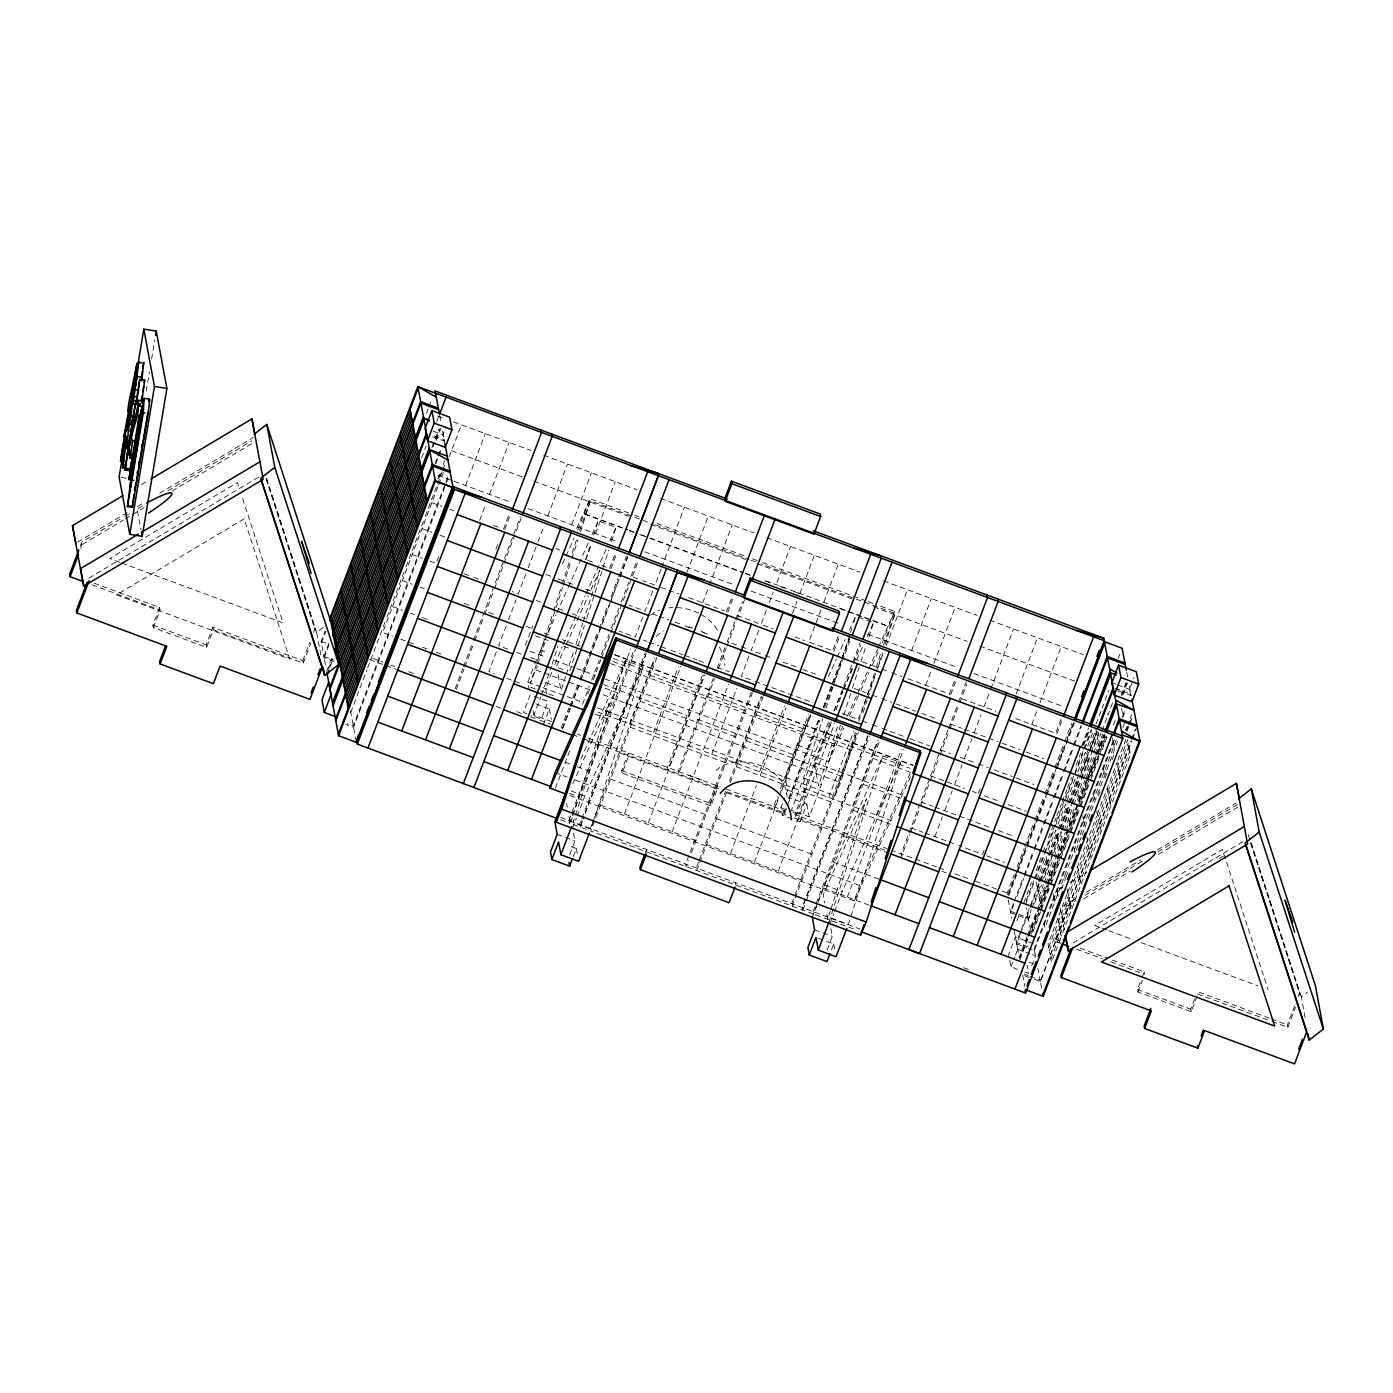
<?xml version="1.0" encoding="UTF-8"?>
<svg xmlns="http://www.w3.org/2000/svg" width="1393" height="1393" viewBox="0 0 1393 1393"><rect width="100%" height="100%" fill="white"/><g stroke="black" fill="none" stroke-linecap="round" stroke-linejoin="round"><path stroke-width="0.75" stroke-dasharray="5 3.75" d="M146.23 391.137L149.451 371.861M151.593 358.994L154.815 339.718M544.332 639.7L530.402 683.023L537.367 665.837M545.011 637.646L552.969 612.885M553.63 610.831L561.588 586.087M562.25 584.015L569.563 561.327M572.21 553.073L576.859 538.638M579.505 530.385L590.458 500.836L653.404 524.116M538.046 663.764L545.342 641.076M547.989 632.84L562.598 587.463M563.26 585.391L571.217 560.648M571.879 558.576L577.851 540.014M580.515 531.76L590.458 500.836M541.581 694.881L551.436 666.411M552.098 664.357L558.036 645.899M585.739 559.794L591.015 543.409M593.662 535.208L598.276 520.843L616.037 527.425L611.405 541.773M565.645 676.389L561.048 690.667L558.018 674.404M566.289 674.351L573.516 651.907M576.145 643.74L582.709 623.35M583.354 621.313L599.774 570.294L589.169 593.784M569.859 670.921L584.364 625.823M587.01 617.621L608.776 549.974M840.519 725.178L821.382 784.625L809.176 816.838L791.416 810.273L803.622 778.06L822.758 718.596M826.049 708.358L833.972 683.754M834.633 681.699L849.8 634.546M850.461 632.492L853.108 624.308M853.752 622.253L855.737 616.106L849.556 629.793M837.541 726.763L818.509 785.931L813.965 761.483L831.638 722.323M843.81 714.922L851.732 690.319M852.394 688.264L860.299 663.677M860.961 661.623L866.237 645.22M868.884 637.019L873.498 622.671L857.705 616.838M597.405 707.801L834.964 795.699L855.546 731.76M858.854 721.435L866.829 696.692M867.491 694.619L875.448 669.876M876.11 667.822L880.759 653.369M883.406 645.133L895.037 613.495L761.031 563.921M834.964 795.699L840.606 782.622L856.538 733.136M863.172 712.502L867.16 700.122M867.822 698.067L875.779 673.324M876.441 671.252L882.413 652.69M885.077 644.437L895.037 613.495M572.244 817.656L570.259 823.785L568.762 815.567M572.889 815.619L609.089 703.378L571.078 787.48M625.387 660.508L573.132 822.497L590.893 829.079L643.131 667.09L625.387 660.508L579.453 762.093M830.298 911.039L827.668 919.206L826.153 910.987M830.959 909.002L866.498 798.798L823.176 894.637L824.656 902.803M829.009 921.94L882.779 755.929L900.522 762.511L850.27 918.353M849.608 920.407L848.285 924.499L830.541 917.917M525.387 645.151L532.857 625.596M577.729 530.106L590.075 498.729L632.718 514.505M605.311 679.087L828.661 761.71L833.85 746.195L842.782 726.362M882.291 642.782L894.637 611.405L878.391 605.398M570.137 795.595L854.309 900.94L859.516 885.426L910.534 772.558M80.359 545.969L81.891 541.947L122.984 517.5M80.829 548.476L81.891 541.947M213.321 629.74L303.274 663.085L302.803 660.578L212.85 627.233L213.321 629.74L206.617 647.362L153.369 627.634L152.899 625.126L159.603 607.505L93.644 583.04M153.369 627.634L160.056 609.995L159.603 607.505M206.617 647.362L206.164 644.872L212.85 627.233M302.803 660.578L309.681 642.469M313.512 632.405L315.044 628.382L266.394 478.652M303.274 663.085L310.918 642.957M334.007 661.518L324.169 657.862L321.104 641.407L324.952 631.29M321.383 642.904L325.945 630.925M325.405 664.618L323.89 656.382L329.253 642.225M324.169 657.879L329.462 643.897M326.659 671.356L332.718 655.372M328.487 668.814L332.318 658.68M330.263 666.359L333.293 658.367M426.502 413.146L428.034 409.107M428.8 407.087L431.865 398.99M421.644 457.897L426.188 445.917M436.81 421.591L439.108 415.532M431.9 447.414L438.795 429.218M432.944 446.892L439.857 428.713M436.305 440.31L440.902 428.173M444.872 445.238L442.939 434.79L445.917 426.972M434.964 463.904L437.263 457.827M438.029 455.807L440.327 449.747M436.009 463.381L438.307 457.304M439.074 455.285L441.372 449.225M437.733 478.879L440.031 472.802M443.113 464.722L444.646 460.683M438.778 478.356L441.093 472.279M350.775 712.38L353.073 706.321M353.839 704.283L366.899 669.911M367.665 667.891L386.087 619.363M386.854 617.343L405.293 568.814M406.059 566.794L424.482 518.266M425.248 516.246L436.758 485.913M437.524 483.893L442.138 471.757M442.904 469.737L445.969 461.658M437.942 486.697L382.709 632.509L392.652 636.183M438.708 484.694L443.253 472.715M449.295 456.73L461.414 424.778M447.71 477.155L353.265 725.857L347.362 723.663M447.989 478.652L353.543 727.355L345.673 724.43M436.845 561.431L439.126 555.441M465.61 485.53L485.286 433.606M479.645 520.338L485.704 504.353M489.483 494.358L509.159 442.434M495.838 549.451L498.137 543.392M503.5 529.236L509.629 513.059M504.719 529.706L510.848 513.529M455.093 688.891L462.755 668.657M463.521 666.638L472.732 642.365M473.498 640.345L520.233 516.977M456.329 689.361L463.991 669.145M464.757 667.108L473.951 642.852M474.717 640.815L483.911 616.559M484.677 614.539L493.871 590.266M494.637 588.246L521.47 517.447M496.378 651.767L488.821 671.739L494.776 673.951M506.216 625.805L498.659 645.777L508.602 649.451M508.497 619.798L516.054 599.826M525.892 573.864L518.335 593.836L512.363 591.625M528.173 567.874L536.497 545.899M538.011 541.912L544.054 525.927M547.849 515.95L567.526 464.008M571.722 524.761L591.398 472.836M529.41 690.597L527.843 682.135L533.954 666.028M534.72 664.008L555.929 614.713M530.193 694.828L523.507 712.45L529.427 714.644M585.756 559.568L591.816 543.583M595.595 533.589L615.271 481.665M551.698 721.591L533.954 715.027L540.815 696.9M551.698 672.593L545.603 688.699L547.17 697.162M554.762 664.548L562.215 646.718M543.409 724.569L549.347 708.898L535.539 703.796M609.629 568.379L615.689 552.412M610.831 568.936L616.96 552.76M561.205 728.121L568.866 707.905M569.824 705.938L578.826 681.612M579.784 679.645L588.038 657.339M588.978 655.389L597.997 631.046M598.938 629.096L607.957 604.754M611.196 596.744L617.917 578.461M618.858 576.51L626.345 556.207M562.441 728.609L570.103 708.375M570.869 706.355L580.063 682.082M580.829 680.063L609.176 605.224M609.942 603.204L619.154 578.931L581.003 680.132M619.92 576.911L627.581 556.678M562.615 728.661L570.277 708.445M571.043 706.425L580.237 682.152M620.094 576.981L627.755 556.765M582.587 704.161L589.396 686.174M591.677 680.184L599.234 660.212M601.515 654.222L609.072 634.25M611.353 628.26L618.91 608.288M621.191 602.281L628.748 582.309M631.029 576.319L637.089 560.352M587.794 694.167L590.092 688.107M593.157 680.01L600.818 659.777M601.584 657.757L638.36 560.683M605.711 714.975L630.681 649.068M642.8 617.099L635.225 637.089L619.31 631.203M652.638 591.137L645.063 611.109L629.148 605.224M660.961 569.162L654.902 585.147L642.957 580.742M661.71 567.177L684.416 507.244M629.584 723.803L654.553 657.896M687.097 572.001L708.288 516.072M622.166 773.098L621.713 770.59L628.382 752.969L628.852 755.476L622.166 773.098L710.97 805.92L717.639 788.299L717.169 785.791L710.5 803.413L710.97 805.92M653.456 732.631L678.426 666.725M702.647 602.803L708.706 586.819M709.455 584.834L732.161 524.9M702.316 675.553L667.491 767.421L667.961 769.929L703.97 674.874M726.502 611.701L732.631 595.525M727.738 612.171L733.101 598.015M713.355 678.321L678.112 771.356L678.565 773.846L714.592 678.791M717.186 668.205L725.022 647.519M734.86 621.539L727.303 641.511L739.23 645.934M735.574 619.676L742.469 601.463M718.422 668.692L726.084 648.459M726.85 646.439L736.044 622.166M736.81 620.146L744.471 599.913M711.823 754.205L736.793 688.299M748.912 656.329L741.337 676.319L753.282 680.724M758.75 630.367L751.175 650.339L763.12 654.762M766.307 610.395L761.013 624.377L772.958 628.8M769.336 602.403L773.115 592.425M776.911 582.431L790.528 546.474M735.696 763.033L760.665 697.127M792.46 613.233L797.005 601.254M800.017 593.261L814.4 555.302M759.568 771.861L784.538 705.955M820.877 610.082L808.758 642.034L832.631 650.862L838.69 634.877M823.89 602.089L838.273 564.13M725.857 788.995L773.603 806.651L777.398 796.674M780.411 788.682L808.428 714.783M810.761 715.828L797.527 745.168L785.304 777.381L787.672 790.075L785.443 795.943M774.073 809.159L778.67 797.022M779.436 795.003L809.316 716.124M833.832 651.402L839.195 637.245M792.234 818.858L782.378 815.218L780.985 807.696L784.694 797.91M782.378 815.218L785.339 807.383M788.821 798.45L819.467 717.552M823.298 707.435L840.919 660.926M841.685 658.906L849.347 638.673M788.995 798.52L819.641 717.621M823.472 707.522L849.521 638.76M727.338 791.886L784.677 813.094L787.149 807.087M787.741 804.997L819.937 720.059M824.534 707.923L832.196 687.689M833.136 685.756L849.817 641.18M828.504 722.41L815.271 751.732L803.064 783.946L805.415 796.639L798.729 814.261L800.139 821.783L794.219 819.589M829.81 722.706L795.003 814.592L886.975 848.581M834.355 710.726L860.09 642.817M831.482 722.027L795.473 817.082L884.868 850.13M836.079 709.89L842.974 691.694M843.74 689.674L852.934 665.401M853.7 663.381L860.595 645.185M800.139 821.783L806.808 804.144L789.065 797.58L789.848 801.811M828.713 797.458L853.683 731.534M875.64 673.62L858.227 719.554L842.312 713.669M877.903 667.613L883.197 653.63M886.227 645.655L907.418 589.727M852.586 806.268L877.573 740.362M911.614 650.479L931.29 598.555M876.458 815.097L901.445 749.19M925.649 685.269L930.959 671.287M933.989 663.294L955.18 607.383M949.504 694.167L955.581 678.13M950.74 694.654L956.869 678.461M948.041 729.984L901.114 853.822L901.584 856.312L910.012 834.076M948.616 728.435L957.879 704.022M958.576 702.142L966.254 681.908M910.778 832.056L919.972 807.783M920.738 805.763L939.126 757.217M939.892 755.198L949.086 730.925M949.852 728.905L959.046 704.632M959.812 702.612L966.707 684.416M934.825 836.688L942.399 816.698M944.663 810.709L952.237 790.736M954.501 784.747L962.075 764.774M964.339 758.785L971.914 738.812M974.177 732.822L980.985 714.835M984.015 706.843L990.075 690.876M990.823 688.873L1013.529 628.957M978.374 793.575L980.655 787.585M1016.211 693.714L1037.402 637.785M984.085 850.339L982.57 854.327L958.697 845.499M1031.76 724.499L1037.071 710.517M1040.101 702.525L1061.274 646.613M1060.944 719.345L1055.65 733.327L1013.86 717.883M1056.852 733.885L1062.215 719.728M1035.278 822.741L1007.679 895.56L1007.226 893.052L1014.121 874.856M1017.186 866.759L1024.081 848.563M1024.848 846.544L1034.041 822.27M1034.807 820.251L1044.001 795.978M1044.767 793.958L1053.961 769.685M1054.727 767.665L1063.921 743.392M1064.687 741.372L1071.583 723.176M1036.044 820.721L1045.238 796.448M1046.004 794.428L1055.197 770.155M1055.964 768.135L1064.391 745.899M1067.456 737.802L1073.585 721.626M1008.358 894.445L1016.037 874.229M1016.803 872.21L1026.032 847.937M1026.798 845.917L1065.21 744.82M1065.976 742.8L1073.655 722.567M1008.636 895.925L1046.282 796.848M1047.048 794.828L1056.26 770.555M1057.043 768.536L1074.699 722.027M1013.495 903.186L1010.43 911.266L1028.138 917.83L1030.994 932.614L1038.569 912.641M1014.261 901.167L1023.489 876.894M1024.255 874.874L1033.467 850.601M1034.25 848.581L1042.695 826.345M1043.461 824.325L1052.673 800.052M1053.456 798.032L1062.667 773.759M1063.434 771.739L1072.662 747.466M1073.428 745.447L1081.107 725.231M1013.791 904.666L1010.709 912.746L1016.611 914.94M1016.855 896.57L1023.768 878.374M1024.534 876.354L1033.763 852.081M1034.529 850.061L1043.74 825.788M1044.506 823.768L1053.735 799.512M1054.501 797.492L1063.712 773.219M1064.496 771.2L1073.707 746.927M1074.473 744.907L1081.386 726.711M1081.647 746.091L1088.56 727.895M1082.692 745.586L1088.838 729.375M1016.907 920.965L1019.223 914.905M1023.82 902.768L1031.516 882.553M1036.113 870.416L1042.26 854.24M1043.026 852.22L1045.342 846.143M1048.407 838.064L1056.086 817.83M1056.852 815.81L1061.466 803.691M1062.232 801.654L1066.846 789.535M1067.613 787.515L1071.461 777.398M1076.058 765.262L1080.672 753.125M1083.754 745.046L1089.901 728.87M1026.066 901.01L1033.745 880.794M1034.529 878.774L1082.918 751.384M1083.684 749.364L1091.363 729.131M1118.248 658.367L1119.798 654.327M1025.579 904.527L1034.686 880.55M1035.452 878.565L1044.558 854.588M1045.307 852.603L1054.414 828.626M1055.18 826.641L1064.287 802.664M1065.036 800.679L1074.142 776.702M1074.908 774.717L1083.998 750.74M1084.764 748.755L1091.59 730.768M1033.101 943.514L1015.358 936.914L1008.654 954.553L1011.039 966.916L1022.862 971.321M1036.845 879.888L1045.951 855.929L1047.867 865.906M1048.233 849.939L1055.807 829.967L1057.74 839.944M1058.088 823.977L1065.68 804.005L1067.595 813.982M1067.195 800L1075.535 778.043L1077.468 788.02M1077.816 772.053L1085.408 752.081L1087.324 762.058M1087.672 746.091L1092.983 732.109M1096.03 724.116L1103.604 704.144M1105.137 700.157L1108.915 690.162M1038.238 881.212L1046.596 859.255M1048.111 855.25L1056.451 833.293M1057.966 829.288L1066.324 807.331M1067.839 803.326L1095.142 731.429M1038.673 883.737L1016.402 942.365L1028.208 946.752M1039.439 881.699L1048.668 857.444M1049.434 855.424L1058.645 831.151M1059.411 829.131L1068.64 804.858M1069.406 802.838L1077.851 780.602M1080.933 772.506L1088.612 752.29M1089.378 750.27L1096.291 732.074M1037.367 888.542L1049.504 856.591M1050.27 854.588L1059.376 830.628M1060.125 828.626L1069.232 804.666M1069.998 802.664L1078.339 780.689M1081.368 772.715L1088.194 754.727M1091.241 746.752L1096.552 732.77M1019.763 935.765L1016.681 943.845L1026.519 947.501M1020.529 933.745L1029.74 909.472M1030.507 907.452L1039.735 883.179M1040.501 881.16L1049.713 856.904M1050.479 854.884L1059.707 830.611M1060.473 828.591L1069.685 804.318M1070.451 802.298L1078.913 780.063M1079.679 778.043L1088.891 753.77M1089.657 751.75L1097.353 731.534M1018.579 915.671L1028.434 919.31L1031.22 909.751M1031.934 907.853L1041.198 883.458M1041.807 881.891L1060.77 831.952M1061.536 829.967L1071.165 804.597M1071.391 804.005L1080.498 780.028M1081.142 778.304L1090.371 754.048M1091.119 752.081L1098.711 732.109M1028.434 919.31L1031.499 911.231M1034.494 903.326L1041.494 884.938M1044.367 877.364L1061.814 831.429M1062.232 830.35L1071.67 805.467M1072.21 804.057L1099.112 733.275M1011.039 966.916L1014.748 957.13M1015.497 955.18L1017.726 949.295L1015.358 936.914M1038.934 896.674L1043.479 884.694M1044.245 882.692L1053.352 858.732M1054.101 856.73L1063.207 832.77M1063.973 830.768L1073.08 806.808M1073.829 804.806L1082.936 780.846M1083.702 778.844L1092.809 754.884M1093.557 752.882L1101.149 732.91M1101.898 730.925L1107.209 716.942M1112.519 702.96L1107.975 714.94L1107.331 711.614M1039.578 900L1065.366 832.109M1066.133 830.106L1074.473 808.132M1077.503 800.157L1085.095 780.184M1085.861 778.182L1094.201 756.207M1094.95 754.222L1102.542 734.25M1026.92 936.949L1019.241 957.165L1013.843 929.061M1027.686 934.929L1036.914 910.656M1037.681 908.636L1046.126 886.401M1046.892 884.363L1056.12 860.108M1056.887 858.088L1086.07 781.229M1086.836 779.209L1103.744 734.72M1040.205 903.326L1047.048 885.356M1047.797 883.354L1096.361 755.546M1097.109 753.543L1103.935 735.574M1019.519 958.68L1027.198 938.429M1027.982 936.427L1047.188 885.844M1047.954 883.859L1086.366 782.709M1087.132 780.742L1096.343 756.434M1097.109 754.449L1104.806 734.181M1019.815 960.16L1028.26 937.907M1029.027 935.887L1057.461 861.083M1058.227 859.046L1067.438 834.79M1068.205 832.77L1077.433 808.497M1078.199 806.477L1087.411 782.222M1088.177 780.184L1097.405 755.929M1098.172 753.909L1105.084 735.713M1048.441 886.679L1040.85 906.651L1038.29 893.348M1058.297 860.717L1050.722 880.689L1048.163 867.386M1068.17 834.755L1060.578 854.727L1058.018 841.424M1078.025 808.793L1070.433 828.765L1067.874 815.462M1088.647 780.846L1080.306 802.803L1077.747 789.5M1098.52 754.884L1090.162 776.841L1087.602 763.538M1105.345 736.914L1100.035 750.879L1097.475 737.576M1121.208 695.124L1126.328 681.682M1031.273 934.146L1068.919 835.034M1069.685 833.031L1078.896 808.741M1079.662 806.756L1088.125 784.468M1091.189 776.423L1098.868 756.155M1099.634 754.17L1106.564 735.939M1121.922 695.542L1126.537 683.354M1033.066 931.638L1040.658 911.666M1041.424 909.664L1049.765 887.689M1051.28 883.702L1060.386 859.742M1061.135 857.74L1069.493 835.765M1071.008 831.778L1079.349 809.803M1080.864 805.816L1089.222 783.841M1090.736 779.854L1099.077 757.879M1102.107 749.904L1107.418 735.922M1123.246 694.289L1127.616 682.762M1113.373 725.265L1116.402 717.273M1130.803 695.56L1129.601 689.361L1134.076 677.607M1113.233 740.658L1034.111 948.946L1035.034 953.752M1122.462 716.402L1125.074 709.525M1114.296 740.118L1034.407 950.409L1028.487 948.233M1122.741 717.865L1125.805 709.786M1116.211 740.049L1044.907 927.79L1044.262 924.447M1031.76 965.68L1035.487 955.877L1031.534 954.414M1061.466 889.169L1065.262 879.192L1063.991 872.523M1066.028 877.19L1069.058 869.197M1081.194 837.245L1075.135 853.23L1073.846 846.561M1081.961 835.243L1117.621 741.389M1122.932 727.407L1124.447 723.42M1098.189 796.169L1100.487 790.092M1105.102 777.973L1107.418 771.896M1112.014 759.76L1114.33 753.7M1127.181 726.223L1125.718 730.071L1125.091 726.746M1130.106 718.544L1131.569 714.696M1126.345 730.681L1127.895 726.606M1128.661 724.621L1131.725 716.49M1127.024 731.151L1132.126 717.708M1066.986 894.167L1048.024 944.106L1049.939 954.083M1067.752 892.182L1096.587 816.281M1097.336 814.296L1117.064 762.371L1118.979 772.349M1117.83 760.369L1126.937 736.409M1048.668 947.432L1127.564 739.735L1128.852 746.387M1049.312 950.757L1128.208 743.061M1060.665 943.322L1054.675 941.093L1066.881 908.88L1066.429 906.355L1075.762 900.801M1034.459 979.331L1040.362 981.525L1130.733 741.442M1131.499 739.404L1135.417 729.096M1041.651 988.177L1040.362 981.525L1131.778 740.884M1132.544 738.865L1136.427 728.661M1050.862 958.889L1129.775 751.193M1060.613 938.255L1051.506 962.215L1050.235 955.563M1197.162 996.047L1191.224 1011.718L1137.959 992.008L1137.506 989.483L1141.215 979.697M1141.947 977.747L1144.175 971.861L1110.186 959.289M1137.959 992.008L1142.417 980.254M1191.224 1011.718L1190.771 1009.194L1195.96 995.49M1271.879 1021.452L1287.881 1027.372L1287.428 1024.865L1295.055 1004.719M1298.102 996.674L1299.634 992.652L1250.897 842.974M1287.881 1027.372L1295.525 1007.243M555.389 788.246L569.876 750.322M568.866 820.581L634.442 648.842M560.508 819.78L569.337 823.071L571.618 817.099M572.384 815.097L635.626 649.451M572.61 828.226L576.423 818.161M577.19 816.159L584.851 796.03L643.131 667.09M581.194 820.564L579.471 824.534L580.115 827.076L588.96 830.367M581.786 818.475L645.238 652.829M569.737 854.693L574.943 840.989L573.376 832.474M582.257 820.947L579.941 827.024L569.337 823.071M646.282 653.247L583.023 818.927L645.708 655.319M580.115 827.076L582.431 821.017M573.341 856.364L576.319 848.529L568.431 845.603M590.249 828.556L591.799 824.499M592.565 822.479L655.058 658.802M657.008 657.409L590.719 831.029L766.307 896.465M624.482 813.965L680.864 666.289M648.337 822.863L704.719 675.187M672.192 831.743L728.574 684.067M751.245 692.338L685.669 864.095L686.14 866.585L688.438 860.526M691.468 852.603L752.481 692.809M698.572 861.988L696.256 868.048L696.726 870.538L699.042 864.478M699.356 859.969L725.579 791.259M729.444 781.16L761.832 696.291M699.826 862.459L726.815 791.729M730.263 782.727L763.016 696.918M730.489 853.474L756.399 785.635M760.212 775.64L786.105 707.801M754.344 862.371L778.722 798.502M781.769 790.528L810.726 714.696M778.199 871.252L834.581 723.576M791.677 903.604L856.469 733.867M792.129 906.094L858.419 732.474M867.839 735.8L802.264 907.54L802.734 910.029L783.301 902.786M868.031 735.852L802.455 907.609L802.925 910.099L813.529 914.034L879.819 740.414M802.734 910.029L806.007 902.02M806.599 899.93L869.267 736.322M813.059 911.562L815.375 905.502M816.141 903.482L878.635 739.805M812.258 917.082L824.499 884.868L882.779 755.929M830.002 923.646L833.832 913.582M834.599 911.579L842.243 891.45L900.522 762.511M827.129 950.113L832.335 936.409L830.785 927.912M847.292 896.988L903.674 749.295M831.482 949.834L833.711 943.949L825.823 941.024M645.133 853.474L646.631 849.556L647.101 852.046M576.667 528.469L590.075 498.729M562.528 563.799L565.21 557.862M566.115 555.877L574.16 538.029M556.817 612.763L567.404 589.291M568.274 587.341L588.577 542.365M592.095 534.546L598.276 520.843M563.103 644.75L585.164 595.873M586.035 593.906L606.321 548.929M609.855 541.111L616.037 527.425M556.504 666.237L565.332 646.648M566.22 644.698L588.299 595.751M828.4 676.719L836.34 659.115M837.21 657.165L845.151 639.561M833.798 710.674L842.626 691.12M843.496 689.152L853.212 667.647M856.73 659.829L863.799 644.175M867.317 636.357L873.498 622.671M847.257 716.455L867.822 670.869M868.71 668.884L877.66 649.068M878.548 647.083L894.637 611.405M828.661 761.71L843.862 728.017M849.225 716.124L859.951 692.338M860.839 690.353L868.884 672.506M872.471 664.583L878.722 650.705M854.309 900.94L910.709 776.197M320.86 655.006L316.681 632.509L324.534 626.362M1305.084 1017.499L1301.323 996.953L1307.609 992.025M141.633 484.52L147.24 481.177M77.625 542.086L129.967 510.935M137.437 506.495L144.924 502.037M159.864 493.139L253.334 437.524M124.848 516.385L130.454 513.042M137.924 508.602L145.394 504.162M167.804 490.824L251.854 440.797M82.344 544.454L123.437 519.989M125.318 518.893L130.907 515.549M132.788 514.435L143.984 507.766M172.001 491.102L254.188 442.19M258.593 477.102L88.63 578.252L89.082 580.759M1058.158 896.448L1057.043 890.284L1062.65 886.941M1070.12 882.483L1086.94 872.471M1075.274 898.885L1060.334 907.783L1064.931 933.432M1086.488 892.199L1140.675 859.916M1157.496 849.887L1235.974 803.134M1085.095 895.246L1142.974 860.752M1157.914 851.854L1238.203 804.005M1066.881 908.88L1074.351 904.423M1083.684 898.868L1130.367 871.06M1158.367 854.362L1238.656 806.53M1073.098 942.852L1243.009 841.616M1219.188 858.593L1226.658 854.135M121.191 477.346L127.407 478.339M539.979 720.268L550.601 724.186M577.311 734.076L580.846 735.382M688.717 775.274L701.985 780.167M911.719 857.74L892.269 850.548M996.622 889.117L972.732 880.306M437.541 415.95L445.499 418.893M453.456 421.835L531.046 450.531M543.653 455.18L637.158 489.761M660.543 498.433L754.048 532.997M766.655 537.646L860.16 572.227M883.545 580.898L977.05 615.462M989.657 620.129L1083.162 654.693M433.066 431.133L442.939 434.79M1111.858 682.779L1115.793 684.242M1117.778 684.973L1129.601 689.361M434.32 435.992L444.175 439.631M1115.166 688.316L1130.907 694.149M1119.38 691.259L1131.186 695.629L1128.852 683.441M432.631 436.758L444.454 441.128L442.469 430.42M634.738 515.253L638.812 516.768M657.078 523.524L744.384 555.824M752.516 558.819L760.63 561.832M762.668 562.58L866.22 600.888M868.239 601.637L876.371 604.649M655.441 524.865L748.842 559.411M750.862 560.178L758.993 563.172M451.576 450.74L523.193 477.224M533.815 481.142L629.305 516.455M650.705 524.395L746.195 559.69M756.817 563.625L852.307 598.92M873.707 606.86L967.212 641.442M979.819 646.091L1075.326 681.403M584.816 513.895L627.459 529.671M629.497 530.42L633.554 531.917M641.668 534.929L647.762 537.176M649.8 537.924L743.2 572.488M745.22 573.237L751.315 575.483M765.523 580.742L871.113 619.798M873.15 620.547L889.378 626.571M584.886 514.243L627.529 530.019M629.549 530.768L637.681 533.78M639.7 534.529L647.832 537.541M649.869 538.29L743.253 572.836M745.29 573.585L751.384 575.849M765.593 581.107L771.687 583.354M779.801 586.366L785.896 588.612M794.027 591.625L800.104 593.871M840.728 608.898L871.182 620.164M873.202 620.912L889.448 626.92M437.75 475.239L511.37 502.455M527.947 508.584L617.482 541.685M644.837 551.82L734.372 584.921M750.949 591.05L840.484 624.151M867.856 634.303L957.374 667.404M973.968 673.533L1063.486 706.634M431.9 502.681L441.842 506.356M449.8 509.298L453.787 510.761M493.575 525.474L499.547 527.686M555.911 548.529L559.899 549.991M587.742 560.299L593.714 562.511M601.672 565.454L607.644 567.648M633.014 577.05L640.972 579.993M660.874 587.358L666.847 589.57M668.832 590.301L678.774 593.975M688.717 597.649L724.534 610.9M737.141 615.549L759.028 623.646M794.828 636.88L804.788 640.554M854.031 658.802L875.918 666.881M881.891 669.093L889.848 672.035M891.833 672.767L901.776 676.441M907.748 678.652L949.538 694.097M962.128 698.764L995.96 711.266M422.062 528.644L432.004 532.318M439.962 535.26L445.934 537.472M546.073 574.491L552.046 576.702M558.018 578.913L565.976 581.856M567.961 582.587L573.933 584.799M585.861 589.204L593.818 592.147M653.021 614.052L657.008 615.532M658.993 616.263L668.936 619.937M674.909 622.149L682.866 625.091M684.851 625.823L692.809 628.765M702.769 632.439L710.726 635.382M741.233 646.665L749.19 649.608M765.105 655.494L773.063 658.436M783.005 662.11L796.935 667.264M802.908 669.476L818.823 675.361M854.135 688.438L866.08 692.843M872.053 695.055L880.01 697.997M881.995 698.729L891.938 702.42M895.925 703.883L915.81 711.248M921.783 713.442L937.698 719.328M950.305 723.994L962.25 728.4M964.235 729.131L998.05 741.651M1002.037 743.113L1019.937 749.73M1025.91 751.941L1043.81 758.558M412.224 554.606L422.166 558.28M430.124 561.222L436.096 563.434M463.956 573.742L471.914 576.685M473.899 577.416L479.871 579.627M536.235 600.453L542.208 602.664M558.123 608.549L566.08 611.492M572.053 613.704L580.01 616.646M581.995 617.378L587.968 619.589M643.183 640.031L647.17 641.494M649.155 642.225L659.098 645.899M661.083 646.648L669.04 649.591M671.043 650.322L682.97 654.727M684.973 655.476L696.9 659.882M698.886 660.613L706.843 663.556M717.465 667.491L729.392 671.896M755.267 681.456L812.955 702.786M862.215 721.017L870.172 723.96M872.157 724.708L880.115 727.651M882.1 728.382L905.972 737.21M909.96 738.673L929.862 746.039M940.467 749.956L950.409 753.63M960.369 757.304L976.284 763.19M978.269 763.939L988.212 767.613M994.184 769.807L1012.084 776.441M1016.072 777.903L1033.972 784.52M614.696 654.571L913.094 765.192M614.766 654.936L913.164 765.558M402.385 580.568L412.328 584.259M420.286 587.202L424.273 588.664M464.061 603.378L472.018 606.321M488.595 612.45L494.567 614.661M526.397 626.432L530.385 627.895M544.297 633.049L550.27 635.26M562.215 639.666L566.185 641.128M568.187 641.877L580.115 646.282M613.442 658.628L697.005 689.535M707.627 693.453L803.117 728.748M824.517 736.688L910.064 768.327M930.628 775.918L964.444 788.421M972.401 791.363L976.389 792.843M984.346 795.786L1000.261 801.671M1008.219 804.614L1026.136 811.231M535.365 635.765L551.611 641.773M563.799 646.282L569.894 648.546M610.5 663.556L833.85 746.195M540.049 649.922L547.954 652.829M797.527 745.168L815.271 751.732M530.176 651.297L546.422 657.304M554.553 660.299L574.856 667.822M576.876 668.57L595.159 675.326M392.547 606.547L402.49 610.221M410.447 613.164L414.435 614.626M422.392 617.569L428.347 619.781M516.559 652.394L522.532 654.606M530.489 657.548L536.462 659.742M558.349 667.839L564.304 670.05M603.604 684.607L687.167 715.497M697.789 719.415L793.279 754.727M814.679 762.65L904.214 795.751M920.79 801.88L932.735 806.303M934.72 807.035L990.423 827.634M998.381 830.576L1014.296 836.462M536.044 669.963L588.839 689.483M603.047 694.741L840.606 782.622M546.16 682.796L561.954 688.647M803.622 778.06L821.382 784.625M527.843 682.135L540.554 686.766M542.591 687.533L583.197 702.542M400.609 639.126L406.582 641.337M408.567 642.069L414.539 644.28M422.497 647.223L428.469 649.434M436.427 652.359L442.399 654.571M506.721 678.356L522.636 684.242M530.594 687.184L536.566 689.396M540.554 690.858L556.469 696.744M597.754 712.032L677.329 741.459M687.95 745.377L783.441 780.689M804.841 788.63L894.376 821.731M910.952 827.86L922.897 832.265M924.882 832.997L946.77 841.093M948.755 841.825L956.712 844.767M986.557 855.807L1004.457 862.424M534.146 696.291L547.954 701.393L541.268 719.014L531.412 715.375M787.672 790.075L805.415 796.639M119.815 562.302L109.716 558.558L237.437 482.553L239.457 488.734M121.835 563.051L283.023 622.81L242.138 496.988M780.985 807.696L790.841 811.353M792.826 812.084L798.729 814.261M372.871 658.471L382.814 662.145M390.771 665.088L394.759 666.568M408.671 671.722L414.644 673.916M516.786 711.684L522.741 713.878M588.299 738.133L719.885 786.801M773.603 806.651L784.207 810.587L784.677 813.094M915.514 859.133L936.932 867.055M938.934 867.804L946.892 870.747M954.832 873.672L970.747 879.558M1001.915 891.085L1007.226 893.052M1106.791 929.932L1094.724 925.474L1222.41 849.399L1268.065 989.605M1108.793 930.681L1132.909 939.596M1140.954 942.573L1257.966 985.861M530.524 716.768L536.201 718.875M321.104 641.407L328.974 644.315M369.772 659.655L383.998 664.914M386.035 665.68L396.187 669.424M496.204 706.408L502.298 708.671M572.453 734.616L580.585 737.611M582.622 738.377L719.206 788.873M942.208 871.339L946.282 872.854M323.89 656.382L333.728 660.021M621.713 770.59L710.5 803.413M1060.212 940.797L1054.205 938.586L1054.675 941.093M1080.202 948.198L1108.201 958.558M1269.423 1018.196L1197.458 991.572L1197.91 994.097L1269.894 1020.721M1271.426 1018.945L1287.428 1024.865M1076.667 949.225L1102.664 958.854M1110.656 961.814L1142.643 973.637M92.095 584.816L160.056 609.995M555.041 772.54L567.212 777.068M575.326 780.08L859.516 885.426M1137.506 989.483L1190.771 1009.194M152.899 625.126L206.164 644.872M1017.726 949.295L1029.566 953.683M571.043 790.911L584.851 796.03M824.499 884.868L842.243 891.45M1029.357 962.302L1033.31 963.782M1024.848 972.053L1028.783 973.515L1027.198 965.262M1024.343 974.195L1028.278 975.657M1030.245 976.389L1040.083 980.045M1024.621 975.675L1032.492 978.6M557.183 834.407L574.943 840.989M814.592 929.827L832.335 936.409M817.935 938.098L823.855 940.292M612.868 661.501L628.765 667.421M650.165 675.361L745.568 710.918M756.155 714.87L851.576 750.427M872.958 758.367L910.726 772.453M604.945 688.177L618.858 693.366M640.258 701.306L735.661 736.862M746.265 740.815L841.668 776.371M863.051 784.311L902.803 799.129M595.037 714.121L608.95 719.31M630.35 727.25L725.753 762.807M736.357 766.759L831.76 802.316M853.143 810.256L892.896 825.074M587.132 740.797L599.06 745.255M620.442 753.195L715.845 788.751M726.449 792.704L786.07 814.922M794.027 817.883L821.853 828.26M843.235 836.2L888.96 853.247M565.297 762.302L575.239 766.011M577.224 766.742L589.152 771.2M610.534 779.14L705.938 814.696M716.542 818.649L811.945 854.205M833.345 862.145L881.038 879.923M569.302 793.435L579.244 797.127M600.627 805.084L696.03 840.641M706.634 844.593L802.037 880.15M823.437 888.09L869.145 905.137M560.752 817.552L859.742 928.957M963.712 967.7L969.807 969.981M768.292 897.196L781.543 902.124M824.116 918.004L855.267 929.584M815.288 914.696L822.358 917.343M1251.193 843.044L1301.323 996.953M1248.215 834.773L1250.217 840.919M1250.688 843.427L1300.104 995.159L1299.634 992.652M266.655 478.565L316.681 632.509M266.185 479.105L315.497 630.872L315.044 628.382M1028.138 917.83L1026.223 907.853M1126.693 672.122L1127.79 677.834M1117.83 688.978L1118.475 692.304M1121.609 708.619L1122.88 715.271M1129.131 747.867L1130.419 754.518L1061.379 936.253L1060.09 929.601M1112.38 737.907L1113.024 741.233M1113.303 742.713L1114.574 749.382M1119.275 773.829L1120.547 780.48M1095.908 729.444L1097.179 736.096M1103.448 768.675L1104.719 775.344M1107.209 788.334L1109.124 798.311M1109.403 799.791L1110.691 806.443M1093.575 794.637L1094.863 801.306M1096.709 810.952L1099.269 824.273M1099.547 825.753L1100.818 832.405M1082.796 815.793L1083.423 819.119M1083.719 820.599L1084.99 827.268M1086.836 836.914L1089.396 850.235M1089.674 851.715L1090.963 858.367M1077.607 866.22L1079.54 876.197M1079.819 877.677L1081.09 884.329M1067.108 888.838L1069.667 902.159M1069.963 903.639L1071.234 910.291M1053.195 893.679L1053.839 897.005M1054.118 898.485L1054.762 901.828M1057.896 918.144L1059.812 928.121M1036.096 881.891L1038.011 891.868M1034.285 949.695L1035.678 957.078M1008.236 899.861L1011.806 918.457M1022.654 974.961L1024.848 986.366M1040.362 981.525L1037.82 968.205M1057.043 890.284L1058.14 896.117M735.33 882.605L735.8 885.095M806.808 804.144L809.176 816.838M549.347 708.898L551.315 719.484M533.171 710.796L533.954 715.027M137.454 510.865L141.006 529.967M784.398 810.656L784.851 813.164M439.683 415.462L441.111 423.159M350.496 710.883L356.051 740.815M1144.175 971.861L1144.646 974.386M833.711 943.949L834.877 950.339M576.319 848.529L577.486 854.902M566.516 803.291L567.264 807.365M716.037 770.433A39.544 27.808 16.4 0 1 759.829 765.262A39.544 27.808 16.4 0 1 787.045 796.761M650.792 615.131A39.544 27.825 16.4 0 1 659.707 610.047M668.901 607.888A39.544 27.825 16.4 0 1 672.889 607.574M676.963 607.609A39.544 27.825 16.4 0 1 699.182 613.512M701.01 614.487A39.544 27.825 16.4 0 1 717.395 630.158M656.225 636.392A39.544 33.484 26.7 0 1 663.556 630.837M688.682 627.076A39.544 33.484 26.7 0 1 692.774 627.982M700.679 630.907A39.544 33.484 26.7 0 1 704.423 632.91M719.258 647.188A39.544 33.484 26.7 0 1 724.882 665.419M244.175 518.858L116.455 594.881L289.761 659.115L244.175 518.858"/><path stroke-width="1.5" d="M144.106 398.311L143.322 412.676L127.425 506.617L132.335 507.296L148.163 413.46L149.748 399.495L148.964 401.428L148.947 399.077L144.106 398.311L137.837 426.92L139.213 415.306L128.852 479.488L133.728 480.376M141.494 380.916L141.598 378.757M141.912 379.505L143.792 362.302L142.626 367.787M144.872 413.059L141.633 412.554L130.942 479.732L133.519 460.526L130.28 474.334L139.108 421.818C136.967 440.884 143.479 400.557 139.457 424.377M132.318 457.183L129.671 470.73L124.83 469.946L135.487 403.221L140.327 404.005L140.101 405.52M129.671 470.73L129.775 469.215L122.601 467.804L123.855 454.31L121.905 459.498L124.186 449.695L125.579 431.551L127.251 429.532L131.151 408.288L126.85 429.236L129.671 410.482L122.392 448.424A21.766 0.993 -80.9 0 0 120.686 460.212L120.564 461.362L123.785 461.884M122.601 467.804L127.094 437.872C128.139 467.804 126.084 414.766 132.474 422.915M131.621 455.058L128.382 454.536L129.915 442.991L124.83 469.946M129.619 419.781C131.586 421.922 130.959 408.201 132.753 403.204L132.962 404.301L138.934 361.536L131.708 401.027L135.069 385.426L133.502 394.411L128.922 412.816L137.054 363.103L130.228 396.274C129.566 395.473 125.353 426.049 130.124 402.821L123.698 437.489L125.579 429.671M127.425 506.617L130.768 480.637L130.28 487.811L142.887 411.736L143.2 403.709L139.283 423.368L141.146 409.873L139.7 417.012L128.887 479.592M132.335 507.296L132.683 504.179M133.972 494.567L132.979 502.176M134.494 490.353L134.999 486.14M143.026 391.015L143.636 386.488M137.472 474.003L137.907 470.834M135.922 440.745C123.785 446.056 141.546 413.738 137.803 405.885L142.661 406.669L142.713 407.644M135.487 403.221L126.937 456.051L137.803 405.885M138.482 467.108L139.352 461.501M141.633 412.554L137.228 436.497L138.812 429.166M146.84 418.3L147.728 412.52M139.753 379.436L136.322 400.4L136.793 402.002L139.753 379.436L144.733 380.063L141.633 402.786L141.337 401.219M144.21 382.692L144.593 380.219M137.28 404.771L138.499 401.48M146.526 420.233L142.817 442.991M124.256 439.074L120.564 461.362M129.775 418.318L130.82 412.102L127.668 429.932L129.253 422.392M141.407 377.451L142.417 371.234M138.691 464.914L139.283 461.275M121.992 459.864L119.119 476.998L129.775 534.337L142.19 536.34L166.881 388.473L156.242 331.134L143.827 329.131L138.099 363.434M136.671 372.001L137.385 367.717M155.528 335.417L156.242 331.134M135.713 485.565L138.186 470.764M138.534 468.657L142.486 444.994M129.775 534.337L154.466 386.47L143.827 329.131M128.382 454.536L130.228 450.165L130.228 458.367L132.683 440.223M137.228 473.063L137.628 471.078M148.494 401.184L148.947 399.077M140.049 405.259L140.327 404.005M141.268 399.878L142.225 395.908M141.442 445.76L141.72 444.506M142.26 407.975L142.661 406.669M556.068 822.218L610.639 653.056L616.281 640.014L920.773 752.899L866.22 922.044L860.561 935.103L556.068 822.218L561.727 809.176L616.281 640.014M860.561 935.103L863.886 924.795M871.2 902.089L875.866 887.654M885.182 858.767L891.172 840.205M899.147 815.445L905.137 796.883M913.129 772.122L915.114 765.941M566.063 794.08L549.835 788.072L555.041 772.54L615.898 637.907L920.39 750.775L915.845 764.357M615.898 637.907L610.709 653.421L549.835 788.072M78.826 549.991L69.65 574.16L70.12 576.667L82.1 581.107M70.12 576.667L78.53 554.518M87.097 582.274L76.389 610.465L76.859 612.972L166.812 646.317L160.108 663.939L213.373 683.684L220.059 666.063L310.012 699.408L322.253 667.195L261.588 480.55M76.859 612.972L89.082 580.759M165.593 645.76L159.638 661.431L160.108 663.939M329.549 619.171L417.848 386.645L1104.231 640.728L1074.351 719.606M329.723 620.93L418.126 388.142M331.865 620.303L410.726 412.641M332.492 623.681L411.353 416.002M333.119 627.042L411.962 419.38M333.101 632.109L420.616 401.619L438.325 408.184M332.509 635.904L420.895 403.117L438.603 409.681M311.074 692.878L313.373 686.836M317.952 674.752L320.251 668.71M334.651 635.278L413.495 427.616M335.26 638.656L414.121 430.977M335.887 642.016L414.748 434.355M334.999 649.382L423.385 416.594M335.382 650.618L423.681 418.092L429.218 421.243M329.096 684.451L327.233 674.351L328.748 670.346M335.574 652.377L423.96 419.589M337.715 651.75L416.559 444.088M338.325 655.128L417.186 447.449M431.882 410.587L425.178 428.226L427.494 440.745L434.198 423.124L431.882 410.587L449.626 417.169L451.941 429.706L445.255 447.327L429.479 441.477M338.952 658.489L417.813 450.827M450.287 472.575L432.561 466.028L335.835 720.773L329.723 687.829L426.45 433.066M330.002 689.326L426.728 434.564M340.484 666.725L419.328 459.063M324.29 712.45L330.977 694.828L328.661 682.309L321.975 699.93L324.29 712.45L336.131 716.838M341.111 670.103L419.955 462.424M439.875 413.495L446.004 397.318M341.72 673.463L420.582 465.802M332.492 702.803L429.236 448.041M332.788 704.318L429.514 449.539L447.24 456.103M333.066 705.798L429.793 451.036M343.549 683.214L422.392 475.535M344.175 686.575L423.019 478.913M344.785 689.953L423.646 482.274M346.317 698.189L425.178 490.51M346.944 701.55L425.788 493.888M347.571 704.928L426.415 497.249M338.342 734.25L435.069 479.505M444.872 443.409L453.056 487.585L356.329 742.312L338.603 735.748L435.347 481.003L417.848 386.645L436.288 397.127M358.349 734.755L356.329 742.312M366.794 712.502L369.093 706.443M371.409 700.383L373.707 694.306M378.321 682.187L452.777 486.053M512.38 509.49L541.511 432.631L541.041 430.124M523.002 513.408L552.116 436.549L551.645 434.059M618.492 548.72L647.623 471.861M629.114 552.638L658.227 475.779L657.757 473.289L630.541 465.541M629.288 552.725L658.401 475.866L657.931 473.376M639.892 556.643L669.006 479.801M724.708 498.816L731.395 481.177L820.181 514.017L820.634 516.507L813.965 534.146L725.178 501.323L731.847 483.684L731.395 481.177M735.4 591.955L764.513 515.097M752.133 579.697L775.117 519.014M841.511 631.186L870.625 554.327M852.29 635.191L881.229 558.245M862.894 639.108L892.025 562.267M957.635 676.441L987.515 597.58L987.045 595.072M969.006 678.339L998.119 601.497L997.667 598.99M1063.747 715.671L1093.627 636.793M1081.56 696.883L1083.858 690.806M1096.883 656.434L1099.181 650.357M1075.187 718.527L1104.388 641.685L1122.096 648.25L1126.328 670.225M1075.466 720.007L1104.666 643.166M1081.873 723.211L1107.226 656.469L1124.935 663.051M1082.918 722.671L1107.505 657.949L1125.231 664.531M1089.326 725.857L1110.064 671.269M1090.371 725.37L1110.36 672.749L1116.246 674.978M1091.433 724.83L1110.639 674.264M1118.544 665.158L1111.858 682.779L1114.243 695.159L1131.987 701.741L1138.69 684.12L1136.305 671.739L1118.544 665.158L1120.93 677.538L1114.243 695.159M1097.823 728.017L1113.199 687.585M1098.885 727.477L1113.477 689.065M1105.276 730.681L1116.037 702.368M1106.338 730.193L1116.315 703.848L1133.972 710.064M1106.617 731.656L1116.594 705.38M1113.791 732.84L1119.154 718.684L1136.88 725.265M1114.069 734.32L1119.45 720.164L1137.158 726.746M1027.024 985.704L1029.34 979.645M1033.937 967.508L1036.253 961.449M1042.399 945.255L1044.698 939.195M1049.312 927.059L1051.611 920.999M1056.225 908.863L1058.523 902.803M1071.583 868.414L1073.899 862.354M1078.495 850.218L1080.811 844.158M1043.688 992.843L1052.028 970.869M1052.795 968.866L1062.65 942.904M1063.416 940.919L1068.727 926.937M1070.242 922.932L1082.378 890.98M1083.145 888.995L1092.234 865.018M1093 863.033L1102.107 839.056M1102.856 837.071L1110.447 817.099M1111.962 813.094L1130.942 763.172M1131.691 761.17L1139.718 740.049M1025.492 989.744L1043.218 996.326L1139.996 741.529L1131.917 699.425M1070.817 948.894L1060.891 975.065L1061.344 977.573L1151.314 1010.865L1144.628 1028.487L1197.893 1048.198L1204.579 1030.576L1294.55 1063.869L1306.773 1031.638L1246.004 845.063M1061.344 977.573L1072.802 947.379M1150.862 1008.358L1144.175 1025.979L1144.628 1028.487M1201.149 1035.887L1203.378 1030.019M1298.676 1049.26L1302.49 1039.195M745.168 595.438L454.066 486.975L356.852 741.581L357.322 744.071L556.852 818.405M357.322 744.071L454.536 489.465L454.066 486.975M367.926 748.024L465.14 493.418M401.689 730.959L480.916 523.42M425.527 739.857L504.771 532.3M449.382 748.737L528.626 541.198M463.329 783.58L560.543 528.974L560.073 526.484M473.933 787.515L571.13 532.927L570.677 530.437M507.696 770.468L586.923 562.929M531.534 779.349L610.778 571.809M586.627 706.425L588.908 700.435M590.44 696.448L634.633 580.707M567.09 789.448L554.849 821.644L557.183 834.407L550.496 852.028L551.872 859.568L569.615 866.15L572.593 858.332M551.872 859.568L558.576 841.947L560.891 854.71L578.652 861.292L589.361 833.101M636.392 647.466L666.551 568.483M560.891 854.71L571.6 826.519M647.066 651.227L677.137 572.436L676.667 569.946M647.24 651.28L677.329 572.471L676.859 569.981M658.541 653.421L687.933 576.423M681.63 664.304L703.726 606.425M706.234 671.2L727.581 615.306M730.089 680.08L751.419 624.203M753.178 690.963L783.336 611.98M763.782 694.915L793.94 615.932M788.403 701.811L809.733 645.934M812.241 710.691L833.589 654.814M835.33 721.591L857.426 663.712M859.951 728.469L889.343 651.489M869.859 734.25L900.139 655.476L899.669 653.004L900.087 655.494M880.585 738.412L910.726 659.429M830.002 953.752L827.024 961.57L809.263 955.006L815.967 937.367L818.3 950.13L836.044 956.712L846.752 928.522M818.3 950.13L829.009 921.94M905.189 745.307L926.519 689.431M950.374 698.328L871.13 905.868L918.84 923.646M894.985 914.766L974.229 707.209M953.282 936.479L1032.526 728.939M977.137 945.377L1056.382 737.837M1000.992 954.257L1080.237 746.718M1014.94 989.1L1112.136 734.494M1031.238 974.404L1033.554 968.327M1038.185 956.207L1040.501 950.148M1045.133 938.029L1047.449 931.969M1052.063 919.833L1055.929 909.733M1059.011 901.654L1062.876 891.555M1067.508 879.418L1069.824 873.359M1074.438 861.24L1076.754 855.18M1082.936 839.021L1085.251 832.944M1089.866 820.825L1092.182 814.766M861.222 931.813L1025.544 993.052L1122.741 738.447M644.384 855.424L639.909 867.16L640.38 869.65L729.079 902.716L735.051 887.062M743.566 595.595L750.287 577.991L838.986 611.039L839.457 613.529L832.735 631.151L744.036 598.085L750.757 580.481L750.287 577.991M640.38 869.65L646.352 853.996M915.932 764.078L920.773 752.899M254.222 434.233L266.794 424.395L330.82 621.452L338.795 664.409L324.656 675.466L260.63 478.408L274.769 467.351L266.794 424.395M1238.743 798.729L1251.297 788.891L1315.462 985.878L1323.35 1029.044L1309.211 1040.118L1245.063 843.113L1259.185 832.056L1251.297 788.891M150.984 478.966L251.924 418.893L263.173 479.366L83.719 586.157L72.471 525.683L122.932 495.647M138.395 534.146L80.446 568.64L83.719 586.157M142.121 531.917L259.899 461.849M1090.667 870.242L1236.427 783.388L1239.352 798.955M1066.794 932.317L1244.315 826.554L1236.427 783.388M1065.297 935.382L1068.222 950.949L1247.606 844.071L1244.315 826.554M138.656 362.337L141.877 362.859M137.002 376.528L141.842 377.311M154.466 386.47L166.881 388.473M135.591 389.831L138.83 390.353M134.041 396.413L137.28 396.935M137.332 400.139L142.173 400.905M133.658 400.696L136.88 401.219M133.206 403.395L138.064 404.162M132.422 403.987L135.661 404.51M131.203 416.002L134.442 416.524M130.489 420.355L133.711 420.878M129.201 424.447L132.439 424.969M128.452 430.472L131.673 430.994M127.738 442.208L130.959 442.73M125.178 447.728L128.4 448.25M130.542 457.357L133.78 457.879M130.333 458.28L133.554 458.802M120.843 460.108L124.064 460.63M123.315 464.269L126.537 464.792M122.863 466.934L126.101 467.456M125.161 468.727L130.002 469.511M127.512 505.711L132.352 506.495M853.543 548.006L880.776 555.755L881.403 558.349M1076.545 630.489L1103.778 638.22L1104.231 640.728M481.734 497.284L454.536 489.465L1122.897 738.499L1122.27 735.957M677.329 572.471L704.527 580.289M900.139 655.476L927.338 663.312M731.847 483.684L820.634 516.507M727.181 498.973L434.79 390.841L435.4 393.401M813.268 530.803L1103.778 638.22M423.664 418.092L429.584 420.286M1120.93 677.538L1138.69 684.12M434.198 423.124L451.941 429.706M450.009 471.078L432.3 464.531L335.556 719.276L338.603 735.748M1139.927 741.163L1122.288 734.964L1104.37 641.668M1062.667 944.054L1068.675 946.265M561.727 809.176L866.22 922.044M750.757 580.481L839.457 613.529M832.039 627.825L1122.427 736.009M457.078 514.522L552.481 550.078M563.085 554.031L658.489 589.587M679.871 597.527L775.274 633.084M785.878 637.036L881.281 672.593M902.681 680.55L998.085 716.106M1008.671 720.059L1104.092 755.615M447.17 540.467L542.574 576.023M553.178 579.976L648.581 615.532M669.963 623.472L765.366 659.028M775.971 662.981L871.374 698.537M892.774 706.495L988.177 742.051M998.781 746.004L1094.184 781.56M437.263 566.411L532.666 601.968M543.27 605.92L638.673 641.476M660.056 649.417L755.476 684.973M766.063 688.926L861.466 724.482M882.866 732.439L978.269 767.996M988.873 771.931L1084.276 807.487M427.355 592.356L522.758 627.912M533.362 631.865L604.91 658.523M912.711 773.185L968.361 793.923M978.966 797.876L1074.369 833.432M417.447 618.3L512.85 653.857M523.455 657.809L595.02 684.468M904.788 799.878L958.454 819.868M969.058 823.82L1064.461 859.377M407.54 644.245L502.96 679.801M513.547 683.754L585.112 710.413M896.883 826.554L948.546 845.812M959.15 849.765L1054.553 885.321M397.649 670.19L493.052 705.746M503.639 709.699L573.219 735.626M890.945 853.979L938.656 871.757M949.242 875.709L1044.646 911.266M387.742 696.134L483.145 731.691M493.749 735.643L561.327 760.822M881.038 879.923L928.748 897.701M939.335 901.654L1034.755 937.21M377.834 722.079L473.237 757.635M483.841 761.571L551.419 786.766M929.444 927.599L1024.848 963.155M1109.612 668.884L1116.994 673.063M1115.584 699.982L1134.041 710.413M1121.539 731.099L1139.996 741.529M447.954 460.021L429.584 449.904M1292.739 922.114L1284.99 900.07L1294.585 932.178M309.246 563.329L301.532 541.25L311.109 573.359M1259.185 832.056L1323.35 1029.044M274.769 467.351L338.795 664.409M1042.643 993.366L1043.218 996.326M326.937 672.854L327.233 674.351M1016.263 696.448L1016.733 698.938L919.537 953.543L908.933 949.591L1006.146 694.985L1005.676 692.495M1025.074 990.562L1025.544 993.052M251.924 418.893L254.832 434.459M72.471 525.683L75.744 543.2M329.444 686.331L329.723 687.829M323.141 667.282L324.656 675.466M141.407 532.091L142.19 536.34M435.556 393.209L439.422 414.087M410.099 409.263L412.589 422.741M412.868 424.238L415.375 437.715M415.932 440.71L418.44 454.188M418.718 455.685L421.208 469.162M421.783 472.175L424.273 485.652M424.552 487.15L427.042 500.627M400.244 435.225L402.734 448.703M403.012 450.2L405.52 463.677M406.077 466.672L408.584 480.15M408.846 481.647L411.353 495.124M411.91 498.119L414.418 511.597M414.696 513.094L417.186 526.571M390.388 461.187L392.878 474.665M393.157 476.162L395.647 489.639M396.221 492.634L398.711 506.112M398.99 507.609L401.497 521.086M402.055 524.081L404.562 537.559M404.841 539.056L407.331 552.533M380.533 487.15L383.023 500.627M383.301 502.124L385.791 515.602M386.366 518.596L388.856 532.074M389.135 533.571L391.642 547.049M392.199 550.043L394.707 563.521M394.985 565.018L397.475 578.495M370.677 513.112L373.167 526.589M373.446 528.086L375.936 541.564M376.51 544.559L379 558.036M379.279 559.533L381.786 573.011M382.344 576.005L384.851 589.483M385.13 590.98L387.62 604.458M360.822 539.056L363.312 552.533M363.59 554.031L366.08 567.508M366.655 570.521L369.145 583.998M369.424 585.495L371.931 598.973M372.488 601.968L374.996 615.445M375.257 616.942L377.764 630.42M350.966 565.018L353.456 578.495M353.735 579.993L356.225 593.47M356.8 596.465L359.29 609.942M359.568 611.44L362.058 624.917M362.633 627.93L365.123 641.407M365.401 642.904L367.909 656.382M341.093 590.98L343.601 604.458M343.879 605.955L346.369 619.432M346.944 622.427L349.434 635.904M349.713 637.402L352.203 650.879M352.777 653.874L355.267 667.351M355.546 668.849L358.053 682.326M331.238 616.942L333.745 630.42M334.024 631.917L336.514 645.394M337.089 648.389L339.579 661.867M339.857 663.364L342.347 676.841M342.922 679.836L345.412 693.314M345.69 694.811L348.198 708.288M1308.097 1033.937L1309.211 1040.118M1197.44 1045.69L1197.893 1048.198M1065.976 938.621L1068.222 950.949M812.258 917.082L814.592 929.827L807.888 947.449L809.263 955.006M568.936 862.371L569.615 866.15M146.596 503.047A39.544 4.98 -31.1 0 1 171.966 493.505A39.544 4.98 -31.1 0 1 148.459 513.059M1130.054 861.936A39.544 4.98 -31.1 0 1 1155.389 852.412A39.544 4.98 -31.1 0 1 1131.882 872.001M720.251 793.505A39.544 33.502 26.7 0 1 763.19 783.632A39.544 33.502 26.7 0 1 791.259 819.815M125.544 441.424L125.44 443.653L126.467 436.305L125.544 441.424M136.758 377.973L134.721 389.918L136.758 377.973M136.688 441.807L134.808 450.043L136.688 441.807M134.651 417.116L134.79 416.942M1229.079 885.878L1101.393 961.971L1274.734 1026.101L1229.079 885.878M453.056 487.55L435.347 481.003L453.056 487.585"/></g></svg>
